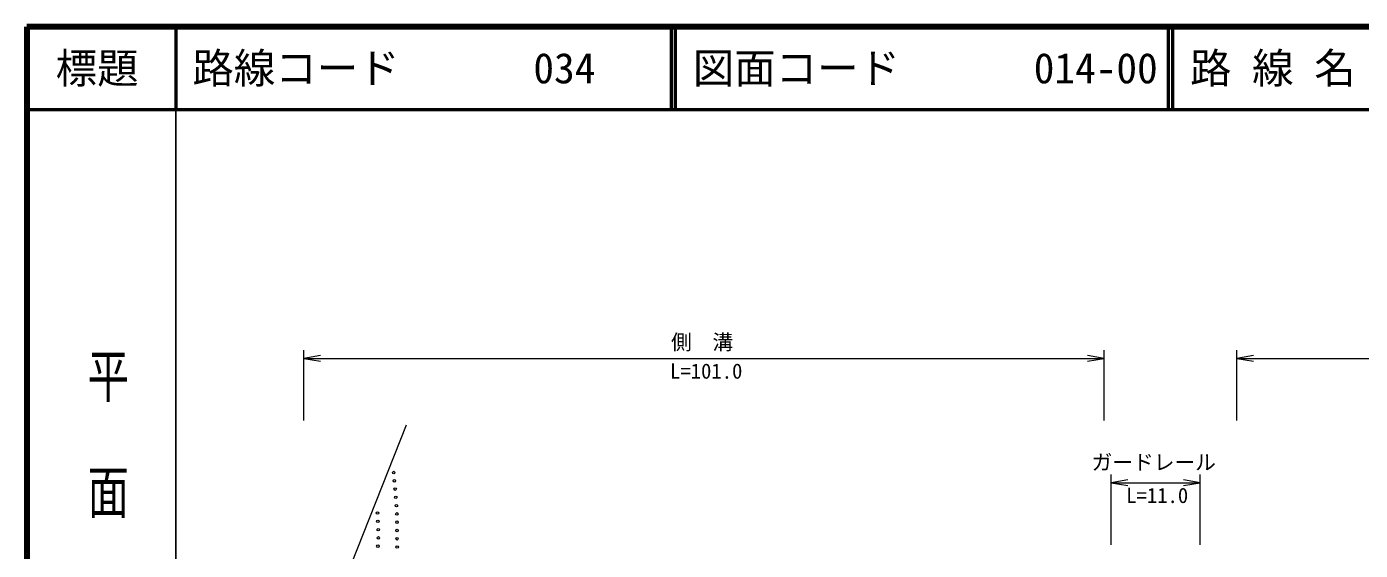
# Model space of a CAD drawing. Units: millimetres, scale not verified. Extents: x 40000 to 680000, y 20000 to 380000.
# Drawn here: x 40000 to 200928, y 316852 to 380000 of the extents above; entities that cross this region are included whole.
import ezdxf
from ezdxf.enums import TextEntityAlignment as Align

# ---------------------------------------------------------------- set-up
doc = ezdxf.new("R2010")
doc.units = ezdxf.units.MM
doc.header["$LTSCALE"] = 1000
for name, color, linetype, lineweight in [('M-BMK-OTRS', 5, 'Continuous', 13), ('M-STR-HTXT', 7, 'Continuous', 13), ('M-TTL', 2, 'Continuous', 140), ('M-TTL-BAND', 7, 'Continuous', 25), ('M-TTL-LINE', 7, 'Continuous', 50), ('M-WORK', 1, 'Continuous', 13)]:
    doc.layers.add(name, color=color, linetype=linetype, lineweight=lineweight)
doc.layers.add('M-TTL-TXT', color=7, linetype='Continuous')
doc.styles.add('@ＭＳ ゴシック', font='')
doc.styles.add('ＭＳ ゴシック', font='')
doc.styles.get('@ＭＳ ゴシック').set_extended_font_data('@MS Gothic')
doc.styles.get('ＭＳ ゴシック').set_extended_font_data('MS Gothic')

# ---------------------------------------------------------------- blocks, each defined once
blk = doc.blocks.new('open_arrow')
at = {"color": 0, "linetype": 'Continuous', "lineweight": -2}
blk.add_lwpolyline([(7.5, 1.25), (0, 0), (7.5, -1.25)], dxfattribs=at)

msp = doc.modelspace()

# ---------------------------------------------------------------- linework, layer by layer
at = {"layer": 'M-BMK-OTRS'}
msp.add_line((72217, 297625), (85835, 331968), dxfattribs=at)
at = {"layer": 'M-STR-HTXT'}
for p, q in [((73440, 332500), (73440, 341000)), ((73440, 340000), (170028, 340000)), ((170028, 332500), (170028, 341000)), ((186028, 332500), (186028, 341000)), ((186028, 340000), (343773, 340000)), ((170870, 317500), (170870, 326000)), ((181613, 317500), (181613, 326000)), ((170870, 325000), (181613, 325000))]:
    msp.add_line(p, q, dxfattribs=at)
at = {"layer": 'M-TTL'}
for p, q in [((40000, 380000), (40000, 20000)), ((680000, 380000), (40000, 380000))]:
    msp.add_line(p, q, dxfattribs=at)
at = {"layer": 'M-TTL-BAND'}
msp.add_line((58000, 370000), (58000, 20000), dxfattribs=at)
at = {"layer": 'M-TTL-LINE'}
for p, q in [((58000, 380000), (58000, 370000)), ((117750, 380000), (117750, 370000)), ((118250, 380000), (118250, 370000)), ((177750, 380000), (177750, 370000)), ((178250, 380000), (178250, 370000)), ((40000, 370000), (680000, 370000))]:
    msp.add_line(p, q, dxfattribs=at)
at = {"layer": 'M-WORK'}
for centre in [(84294, 326227), (84375, 325230), (84456, 324234), (84538, 323237), (84619, 322240), (82332, 321346), (82377, 320347), (84674, 321243), (84682, 320243), (82421, 319348), (84689, 319243), (82379, 317351), (82437, 318349), (84696, 318243), (84703, 317243)]:
    msp.add_circle(centre, 150, dxfattribs=at)

# ---------------------------------------------------------------- block references
at = {"layer": 'M-STR-HTXT', "xscale": 267, "yscale": 267}
for p in [(73440, 340000), (186028, 340000), (170870, 325000)]:
    msp.add_blockref('open_arrow', p, dxfattribs=at)
at = {"layer": 'M-STR-HTXT', "xscale": 267, "yscale": 267, "rotation": 180}
for p in [(170028, 340000), (181613, 325000)]:
    msp.add_blockref('open_arrow', p, dxfattribs=at)

# ---------------------------------------------------------------- texts
at = {"layer": 'M-STR-HTXT', "style": 'ＭＳ ゴシック'}
for s, p in [('側\u3000溝', (121500, 340500)), ('L=101.0', (122000, 337000)), ('ガードレール', (176000, 326000)), ('L=11.0', (176416, 322004))]:
    msp.add_text(s, height=1833, dxfattribs=at).set_placement(p, align=Align.BOTTOM_CENTER)
at = {"layer": 'M-TTL-BAND', "style": '@ＭＳ ゴシック', "width": 1.4}
msp.add_text('平  面  図', height=3666, rotation=270, dxfattribs=at).set_placement((49777, 306475), align=Align.MIDDLE_RIGHT)
at = {"layer": 'M-TTL-TXT', "style": 'ＭＳ ゴシック'}
msp.add_text('標題', height=3666, dxfattribs=at).set_placement((48500, 375000), align=Align.MIDDLE_CENTER)
for s, p in [('路線コード', (60000, 375000)), ('034', (101142, 375000)), ('図面コード', (120380, 375000)), ('014-00', (161521, 375000)), ('路 線 名', (180380, 375000))]:
    msp.add_text(s, height=3666, dxfattribs=at).set_placement(p, align=Align.MIDDLE_LEFT)

doc.saveas('drawing.dxf')
